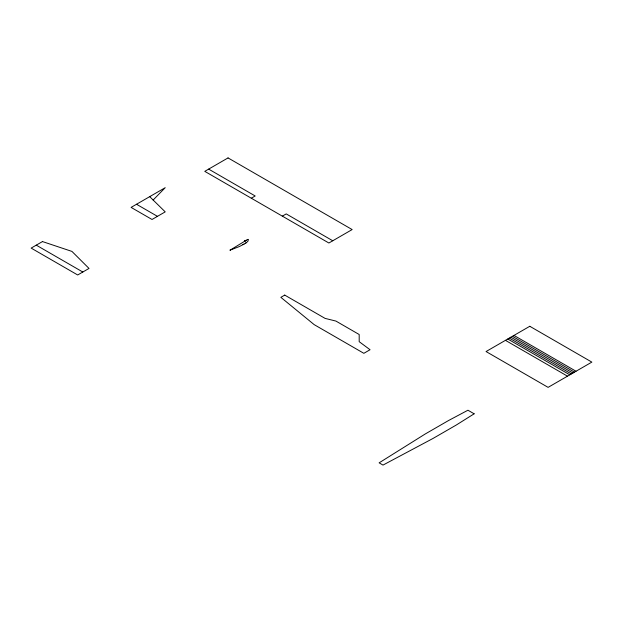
<?xml version="1.0" encoding="UTF-8"?>
<svg xmlns="http://www.w3.org/2000/svg" width="623" height="623" viewBox="0 0 623 623"><rect width="100%" height="100%" fill="white"/><g stroke="black" fill="none" stroke-linecap="round" stroke-linejoin="round"><path stroke-width="0.93" d="M153.149 200.03L165.212 187.687L131.087 207.397L152.028 219.483L165.212 211.875L149.699 196.65M230.191 250.096L238.453 246.91A64.317 37.139 0 0 0 240.517 245.96C242.853 244.372 248.935 242.511 248.359 239.396A0.88 0.506 0 0 0 247.884 239.466L247.65 239.544A6.806 3.933 0 0 0 247.004 239.816L230.012 250.205L230.37 249.979M245.446 243.211L246.14 242.752M251.31 198.223L255.189 195.98L208.65 169.113M282.336 216.134L286.214 213.899L332.76 240.766M244.722 241.078L245.836 240.431L244.356 241.296L246.225 240.221M242.877 244.746L244.006 244.099M513.975 335.415L576.026 371.246M512.418 336.311L574.476 372.141M510.868 337.207L572.926 373.037M509.318 338.102L571.369 373.932M507.768 338.998L569.819 374.828M505.44 340.345L567.491 376.167M136.515 204.258L157.455 216.352M36.266 245.151L82.812 272.017M474.15 413.804L456.309 425.003L433.04 438.436L383.005 465.085L379.127 462.842L425.275 433.958L448.552 420.525L467.943 410.222L474.15 413.804M42.473 241.568L31.15 248.102L77.688 274.977L89.019 268.435L71.949 251.419L42.473 241.568M228.041 157.915L204.772 171.356L328.882 243.009L352.151 229.568L228.041 157.915M284.727 295.1L280.848 297.335L314.202 324.653L363.848 353.319L370.054 349.737L359.191 341.677L359.191 334.512L335.922 321.071L325.066 318.384L284.727 295.1M529.791 326.281L486.049 351.543L548.1 387.366L591.85 362.111L529.791 326.281"/></g></svg>
